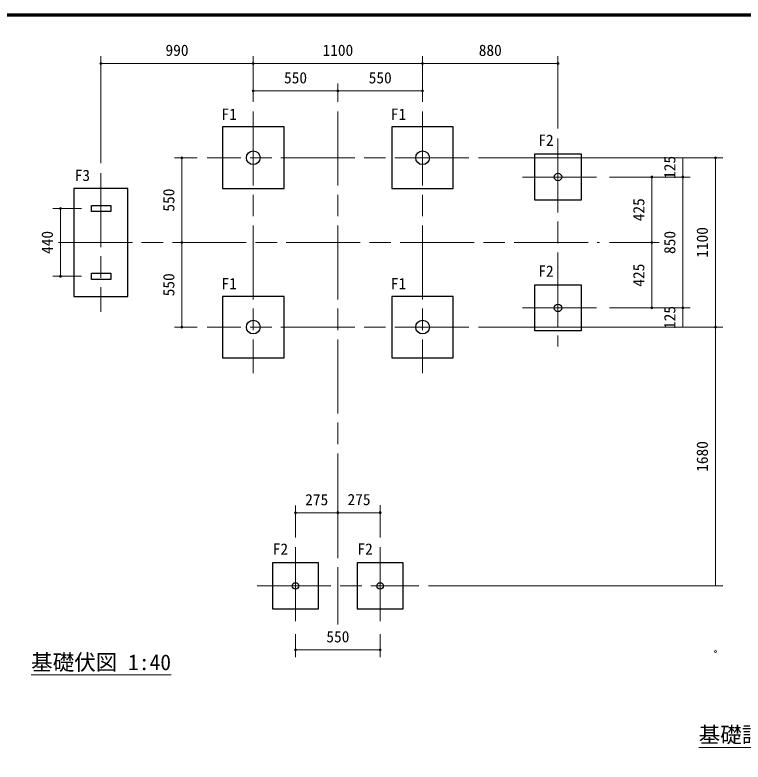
# Model space of a CAD drawing. Units: millimetres, scale not verified. Extents: x 600 to 16200, y 600 to 11280.
# Drawn here: x 5971 to 10702, y 6428 to 11280 of the extents above; entities that cross this region are included whole.
import ezdxf
from ezdxf.enums import TextEntityAlignment as Align

# ---------------------------------------------------------------- set-up
doc = ezdxf.new("R2010")
doc.units = ezdxf.units.MM
doc.header["$LTSCALE"] = 40
doc.linetypes.add('CHAIN', pattern=[18.5, 12, -1.5, 3.5, -1.5])
for name, color, linetype, lineweight in [('D-BMK', 2, 'CHAIN', 13), ('D-STR-1', 1, 'Continuous', 25), ('D-STR-DIM', 7, 'Continuous', 13), ('D-STR-TXT', 7, 'Continuous', 13), ('D-TTL', 7, 'Continuous', 70)]:
    doc.layers.add(name, color=color, linetype=linetype, lineweight=lineweight)
doc.styles.add('ＭＳ ゴシック', font='')
doc.styles.get('ＭＳ ゴシック').set_extended_font_data('MS Gothic')

msp = doc.modelspace()

# ---------------------------------------------------------------- linework, layer by layer
at = {"layer": 'D-BMK'}
for p, q in [((7519.22, 10652.41), (7519.22, 8952.41)), ((8069.22, 10652.41), (8069.22, 7321.41)), ((8619.22, 10652.41), (8619.22, 8952.41)), ((9499.22, 10477.41), (9499.22, 9127.41)), ((8919.22, 10352.41), (7219.22, 10352.41)), ((6529.23, 10252.41), (6529.23, 9352.41)), ((9269.22, 10227.41), (9769.22, 10227.41)), ((6254.23, 9802.41), (9769.22, 9802.41)), ((9269.22, 9377.41), (9769.22, 9377.41)), ((8919.22, 9252.41), (7219.22, 9252.41)), ((7794.22, 7822.41), (7794.22, 7322.41)), ((8344.22, 7822.41), (8344.22, 7322.41)), ((7544.22, 7572.41), (8594.22, 7572.41))]:
    msp.add_line(p, q, dxfattribs=at)
at = {"layer": 'D-STR-1'}
for p, q in [((7319.22, 10552.41), (7319.22, 10152.41)), ((7719.22, 10552.41), (7319.22, 10552.41)), ((7719.22, 10152.41), (7719.22, 10552.41)), ((8419.22, 10552.41), (8419.22, 10152.41)), ((8819.22, 10552.41), (8419.22, 10552.41)), ((8819.22, 10152.41), (8819.22, 10552.41)), ((9349.22, 10377.41), (9649.22, 10377.41)), ((9349.22, 10077.41), (9349.22, 10377.41)), ((9649.22, 10377.41), (9649.22, 10077.41)), ((6704.23, 10152.41), (6354.23, 10152.41)), ((6354.23, 10152.41), (6354.23, 9452.41)), ((6704.23, 9452.41), (6704.23, 10152.41)), ((7319.22, 10152.41), (7719.22, 10152.41)), ((8419.22, 10152.41), (8819.22, 10152.41)), ((9649.22, 10077.41), (9349.22, 10077.41)), ((6468.53, 10002.41), (6468.53, 10042.41)), ((6468.53, 10042.41), (6593.53, 10042.41)), ((6593.53, 10002.41), (6468.53, 10002.41)), ((6593.53, 10042.41), (6593.53, 10002.41)), ((6468.53, 9562.41), (6468.53, 9602.41)), ((6468.53, 9602.41), (6593.53, 9602.41)), ((6593.53, 9562.41), (6468.53, 9562.41)), ((6593.53, 9602.41), (6593.53, 9562.41)), ((9349.22, 9527.41), (9649.22, 9527.41)), ((9349.22, 9227.41), (9349.22, 9527.41)), ((9649.22, 9527.41), (9649.22, 9227.41)), ((6354.23, 9452.41), (6704.23, 9452.41)), ((7319.22, 9452.41), (7319.22, 9052.41)), ((7719.22, 9452.41), (7319.22, 9452.41)), ((7719.22, 9052.41), (7719.22, 9452.41)), ((8419.22, 9452.41), (8419.22, 9052.41)), ((8819.22, 9452.41), (8419.22, 9452.41)), ((8819.22, 9052.41), (8819.22, 9452.41)), ((9649.22, 9227.41), (9349.22, 9227.41)), ((7319.22, 9052.41), (7719.22, 9052.41)), ((8419.22, 9052.41), (8819.22, 9052.41)), ((7944.22, 7722.41), (7644.22, 7722.41)), ((7644.22, 7722.41), (7644.22, 7422.41)), ((7944.22, 7422.41), (7944.22, 7722.41)), ((8494.22, 7722.41), (8194.22, 7722.41)), ((8194.22, 7722.41), (8194.22, 7422.41)), ((8494.22, 7422.41), (8494.22, 7722.41)), ((7644.22, 7422.41), (7944.22, 7422.41)), ((8194.22, 7422.41), (8494.22, 7422.41))]:
    msp.add_line(p, q, dxfattribs=at)
for centre, radius in [((7519.22, 10352.41), 44.55), ((8619.22, 10352.41), 44.55), ((9499.22, 10227.41), 24.3), ((9499.22, 9377.41), 24.3), ((7519.22, 9252.41), 44.55), ((8619.22, 9252.41), 44.55), ((7794.22, 7571.41), 21.35), ((8344.22, 7571.41), 21.35)]:
    msp.add_circle(centre, radius, dxfattribs=at)
at = {"layer": 'D-STR-DIM'}
for p, q in [((6529.23, 10316.41), (6529.23, 11013.11)), ((7519.22, 10716.41), (7519.22, 11013.11)), ((7519.22, 10716.41), (7519.22, 11013.11)), ((8619.22, 10716.41), (8619.22, 11013.11)), ((8619.22, 10716.41), (8619.22, 11013.11)), ((9499.22, 10541.41), (9499.22, 11013.11)), ((7519.22, 10965.11), (6529.23, 10965.11)), ((7519.22, 10965.11), (8619.22, 10965.11)), ((8619.22, 10965.11), (9499.22, 10965.11)), ((7519.22, 10716.41), (7519.22, 10834.59)), ((8069.22, 10716.41), (8069.22, 10834.59)), ((8069.22, 10716.41), (8069.22, 10834.59)), ((8619.22, 10780.41), (8619.22, 10834.59)), ((7519.22, 10786.59), (8069.22, 10786.59)), ((8069.22, 10786.59), (8619.22, 10786.59)), ((7155.22, 10352.41), (7007.91, 10352.41)), ((7055.91, 9802.41), (7055.91, 10352.41)), ((8983.22, 10352.41), (10569.69, 10352.41)), ((9833.22, 10352.41), (10358.61, 10352.41)), ((10310.61, 10227.41), (10310.61, 10352.41)), ((10521.69, 10352.41), (10521.69, 9252.41)), ((9833.22, 10227.41), (10157.18, 10227.41)), ((9833.22, 10227.41), (10358.61, 10227.41)), ((9833.22, 10227.41), (10358.61, 10227.41)), ((10109.18, 10227.41), (10109.18, 9802.41)), ((10310.61, 10227.41), (10310.61, 9377.41)), ((6404.53, 10022.41), (6218.47, 10022.41)), ((6266.47, 9582.41), (6266.47, 10022.41)), ((7155.22, 9802.41), (7007.91, 9802.41)), ((7155.22, 9802.41), (7007.91, 9802.41)), ((7055.91, 9802.41), (7055.91, 9252.41)), ((9833.22, 9802.41), (10157.18, 9802.41)), ((9833.22, 9802.41), (10157.18, 9802.41)), ((10109.18, 9802.41), (10109.18, 9377.41)), ((6404.53, 9582.41), (6218.47, 9582.41)), ((9833.22, 9377.41), (10157.18, 9377.41)), ((9897.22, 9377.41), (10358.61, 9377.41)), ((9940.95, 9377.41), (10358.61, 9377.41)), ((10310.61, 9377.41), (10310.61, 9252.41)), ((7155.22, 9252.41), (7007.91, 9252.41)), ((8983.22, 9252.41), (10569.69, 9252.41)), ((8983.22, 9252.41), (10569.69, 9252.41)), ((9897.22, 9252.41), (10358.61, 9252.41)), ((10521.69, 9252.41), (10521.69, 7572.41)), ((7794.22, 7886.41), (7794.22, 8094.37)), ((8069.22, 7887.41), (8069.22, 8095.37)), ((8069.22, 7886.41), (8069.22, 8094.37)), ((8344.22, 7886.4), (8344.22, 8095.37)), ((7794.22, 8046.37), (8069.22, 8046.37)), ((8069.22, 8047.37), (8344.22, 8047.37)), ((8658.22, 7572.41), (10569.69, 7572.41)), ((7794.22, 7257.41), (7794.22, 7108.17)), ((8344.22, 7257.41), (8344.22, 7108.17)), ((7794.22, 7156.17), (8344.22, 7156.17))]:
    msp.add_line(p, q, dxfattribs=at)
at = {"layer": 'D-STR-DIM', "lineweight": 0}
for centre, start, end in [((6529.23, 10965.11), 0, 180), ((7519.22, 10965.11), 0, 180), ((7519.22, 10965.11), 0, 180), ((8619.22, 10965.11), 0, 180), ((8619.22, 10965.11), 0, 180), ((9499.22, 10965.11), 0, 180), ((6529.23, 10965.11), 180, 0), ((7519.22, 10965.11), 180, 0), ((7519.22, 10965.11), 180, 0), ((8619.22, 10965.11), 180, 0), ((8619.22, 10965.11), 180, 0), ((9499.22, 10965.11), 180, 0), ((7519.22, 10786.59), 0, 180), ((7519.22, 10786.59), 180, 0), ((8069.22, 10786.59), 0, 180), ((8069.22, 10786.59), 0, 180), ((8069.22, 10786.59), 180, 0), ((8069.22, 10786.59), 180, 0), ((8619.22, 10786.59), 0, 180), ((8619.22, 10786.59), 180, 0), ((7055.91, 10352.41), 90, 270), ((7055.91, 10352.41), 270, 90), ((10521.69, 10352.41), 90, 270), ((10521.69, 10352.41), 270, 90), ((10109.18, 10227.41), 90, 270), ((10109.18, 10227.41), 270, 90), ((10310.61, 10227.41), 90, 270), ((10310.61, 10227.41), 270, 90), ((6266.47, 10022.41), 90, 270), ((6266.47, 10022.41), 270, 90), ((7055.91, 9802.41), 90, 270), ((7055.91, 9802.41), 90, 270), ((7055.91, 9802.41), 270, 90), ((7055.91, 9802.41), 270, 90), ((10109.18, 9802.41), 90, 270), ((10109.18, 9802.41), 90, 270), ((10109.18, 9802.41), 270, 90), ((10109.18, 9802.41), 270, 90), ((6266.47, 9582.41), 90, 270), ((6266.47, 9582.41), 270, 90), ((10109.18, 9377.41), 90, 270), ((10109.18, 9377.41), 270, 90), ((10310.61, 9377.41), 90, 270), ((10310.61, 9377.41), 270, 90), ((7055.91, 9252.41), 90, 270), ((7055.91, 9252.41), 270, 90), ((10521.69, 9252.41), 90, 270), ((10521.69, 9252.41), 90, 270), ((10521.69, 9252.41), 270, 90), ((10521.69, 9252.41), 270, 90), ((7794.22, 8046.37), 0, 180), ((7794.22, 8046.37), 180, 0), ((8069.22, 8047.37), 0, 180), ((8069.22, 8046.37), 0, 180), ((8069.22, 8047.37), 180, 0), ((8069.22, 8046.37), 180, 0), ((8344.22, 8047.37), 0, 180), ((8344.22, 8047.37), 180, 0), ((7794.22, 7156.17), 0, 180), ((7794.22, 7156.17), 180, 0), ((8344.22, 7156.17), 0, 180), ((8344.22, 7156.17), 180, 0), ((10521.69, 7144.92), 90, 270), ((10521.69, 7144.92), 270, 90)]:
    msp.add_arc(centre, 6.25, start, end, dxfattribs=at)
at = {"layer": 'D-STR-TXT'}
for p, q in [((6076.59, 6993.77), (6986.59, 6993.77)), ((10413.19, 6523.11), (11463.19, 6523.11))]:
    msp.add_line(p, q, dxfattribs=at)
at = {"layer": 'D-TTL'}
msp.add_lwpolyline([(600, 600), (600, 11280), (16200, 11280), (16200, 600)], close=True, dxfattribs=at)

# ---------------------------------------------------------------- texts
at = {"layer": 'D-STR-DIM', "style": 'ＭＳ ゴシック'}
for s, p in [('990', (7024.22, 11050.62)), ('1100', (8069.22, 11050.62)), ('880', (9059.22, 11050.62)), ('550', (7794.22, 10872.1)), ('550', (8344.22, 10872.1)), ('275', (7931.72, 8131.88)), ('275', (8206.72, 8132.88)), ('550', (8069.22, 7241.68))]:
    msp.add_text(s, height=73.31, dxfattribs=at).set_placement(p, align=Align.MIDDLE_CENTER)
for s, p in [('125', (10225.1, 10289.91)), ('550', (6970.4, 10077.41)), ('425', (10023.67, 10014.91)), ('440', (6180.96, 9802.41)), ('850', (10225.1, 9802.41)), ('1100', (10436.18, 9802.41)), ('425', (10023.67, 9589.91)), ('550', (6970.4, 9527.41)), ('125', (10225.1, 9314.91)), ('1680', (10436.18, 8412.41))]:
    msp.add_text(s, height=73.31, rotation=90, dxfattribs=at).set_placement(p, align=Align.MIDDLE_CENTER)
at = {"layer": 'D-STR-TXT', "style": 'ＭＳ ゴシック'}
for s, height, p in [('F1', 73.31, (7313.29, 10576.5)), ('F1', 73.31, (8413.29, 10576.5)), ('F2', 73.31, (9371.32, 10407.61)), ('F3', 73.31, (6359.47, 10179.51)), ('F2', 73.31, (9371.32, 9557.61)), ('F1', 73.31, (7313.29, 9476.5)), ('F1', 73.31, (8413.29, 9476.5)), ('F2', 73.31, (7646.32, 7752.61)), ('F2', 73.31, (8196.32, 7752.61)), ('基礎伏図 1:40', 102.6, (6076.59, 6993.77)), ('基礎詳細図 1:30', 102.6, (10413.19, 6523.11))]:
    msp.add_text(s, height=height, dxfattribs=at).set_placement(p, align=Align.BOTTOM_LEFT)

doc.saveas('drawing.dxf')
